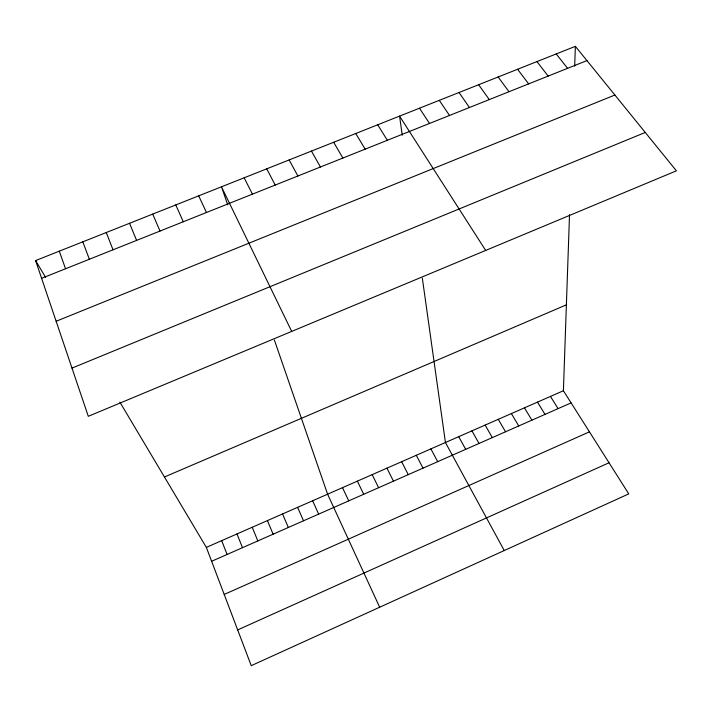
<?xml version="1.0" encoding="UTF-8"?>
<svg xmlns="http://www.w3.org/2000/svg" width="712" height="712" viewBox="0 0 712 712"><rect width="100%" height="100%" fill="white"/><g stroke="black" fill="none" stroke-linecap="round" stroke-linejoin="round"><path stroke-width="1.07" d="M119.901 402.173L206.355 547.386L251.238 665.667L628.758 493.879L563.406 390.746L569.52 214.713M574.682 66.127L575.367 46.333L35.6 260.574L88.306 416.315L676.4 170.818L575.367 46.333M237.675 629.915L609.036 462.764M224.209 594.449L589.447 431.846M211.624 561.279L571.095 402.894M206.355 547.386L563.406 390.746M164.436 476.987L566.387 304.834M71.992 368.104L645.259 132.45M56.141 321.263L614.892 95.025M41.608 278.321L586.946 60.6M556.206 53.934L567.597 68.325M536.946 61.579L548.16 76.086M517.597 69.26L528.624 83.883M498.16 76.976L508.991 91.723M478.633 84.728L489.269 99.591M459.009 92.516L469.448 107.503M439.286 100.347L449.539 115.46M419.475 108.206L429.523 123.452M485.682 250.437L399.565 116.109L402.244 135.209M550.456 396.424L558.074 408.635M377.716 124.787L387.346 140.291M537.48 402.12L545.009 414.393M524.45 407.834L531.9 420.169M355.751 133.5L365.158 149.146M35.6 260.574L45.612 277.395M511.385 413.565L518.745 425.963M498.275 419.315L505.547 431.775M333.67 142.267L342.855 158.055M485.13 425.091L492.312 437.604M471.94 430.876L479.034 443.46M311.473 151.078L320.427 167.008M458.706 436.678L465.71 449.325M504.247 550.536L445.427 442.508L422.341 278.214M289.152 159.933L297.883 176.006M430.876 448.889L437.702 461.67M266.724 168.842L275.215 185.058M416.28 455.288L423.008 468.14M401.63 461.714L408.261 474.646M244.163 177.795L252.422 194.154M386.928 468.167L393.46 481.161M372.171 474.637L378.606 487.711M291.689 331.418L221.485 186.793L227.742 204.905M357.371 481.134L363.698 494.279M342.508 487.658L348.738 500.874M198.692 195.845L206.462 212.505M379.665 607.229L327.6 494.199L274.378 340.007M312.63 500.758L318.647 514.126M175.766 204.94L183.296 221.752M297.616 507.353L303.526 520.792M282.539 513.966L288.351 527.476M152.724 214.09L160.004 231.053M267.409 520.597L273.114 534.187M129.557 223.283L136.588 240.407M252.226 527.263L257.824 540.924M236.989 533.947L242.481 547.688M106.257 232.53L113.039 249.805M221.699 540.657L227.084 554.47M82.832 241.831L89.356 259.257M59.283 251.176L65.549 268.762"/></g></svg>
